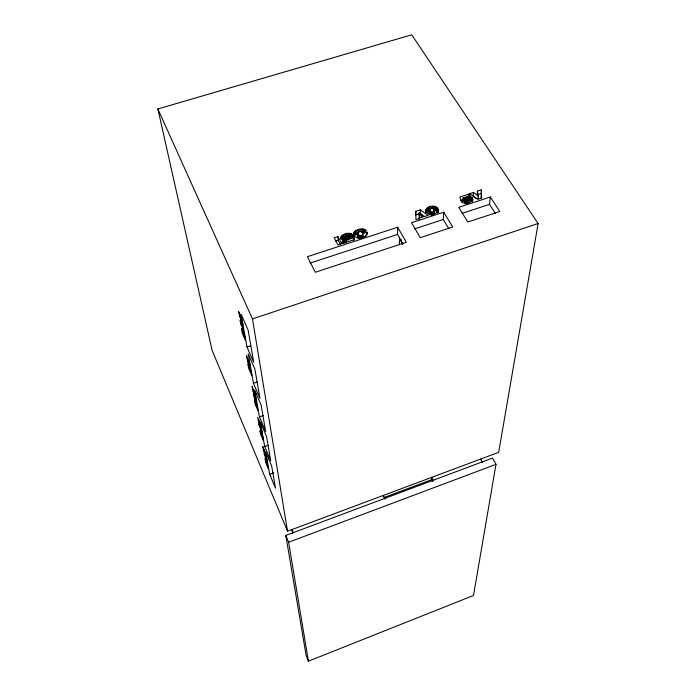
<?xml version="1.0" encoding="UTF-8"?>
<svg xmlns="http://www.w3.org/2000/svg" width="696" height="696" viewBox="0 0 696 696"><rect width="100%" height="100%" fill="white"/><g stroke="black" fill="none" stroke-linecap="round" stroke-linejoin="round"><path stroke-width="1.04" d="M402.932 243.835L397.573 234.456L397.677 227.235L307.406 256.685L315.279 272.275L406.325 242.286L397.677 227.235M399.434 244.809L399.574 237.205M401.113 239.511L401.07 241.677L402.61 244.366M415.816 211.297L415.912 219.588L419.784 218.326L419.705 217.526L428.284 215.551L420.375 209.818L415.816 211.297L415.686 214.951L419.323 213.776M357.648 232.995C357.379 235.84 361.824 236.553 362.86 234.152L362.842 233.56L367.079 232.186C367.375 237.736 356.83 240.198 353.968 235.553C351.985 229.758 363.112 226.818 366.322 230.863L362.129 232.229C358.44 229.028 355.56 235.413 358.318 238.302L358.205 234.691M357.744 237.005L358.109 235.918M419.262 212.698L419.392 219.179L419.262 212.698L421.837 214.777L421.724 217.517M420.375 209.818L420.227 213.481L424.603 216.656M425.769 212.489C424.238 204.363 440.994 203.806 438.054 212.811M426.239 209.026L426.065 212.68L429.684 210.401M426.639 212.019L426.805 208.356M427.431 211.41L427.605 207.747M352.524 237.249C353.516 230.237 339.944 233.656 340.996 238.78L344.972 237.466L345.077 236.588C355.038 233.691 339.074 239.546 342.65 243.53M428.449 210.879L428.623 207.217M429.824 209.157L429.658 214.646C426.726 210.34 432.338 205.337 434.478 210.383C434.382 213.246 429.293 212.619 429.536 209.827M438.219 210.07C437.645 213.803 432.494 214.612 429.397 214.29L429.867 206.738M429.937 215.029L430.119 211.375M430.302 214.429L430.441 211.688M430.676 214.681L430.815 211.941M431.033 209.131L431.181 206.381M431.094 214.873L431.233 212.123M431.537 214.986L431.685 212.236M431.999 215.02L432.146 212.271M432.312 208.026L432.407 206.19M432.477 214.977L432.625 212.228M432.964 214.855L433.112 212.106M433.347 209.835L433.547 206.164M433.417 214.664L433.565 211.923M433.782 214.438L433.93 211.697M434.173 209.583L434.278 214.037M434.052 214.168L434.608 206.303M434.287 214.411L434.478 210.383M438.071 209.27L437.854 212.933L435.357 210.27L435.565 206.608M436.183 210.731L436.392 207.06M436.879 211.34L437.097 207.678M437.453 212.106L437.671 208.443M438.019 212.663L438.132 210.827M448.85 228.697L443.256 219.501L443.735 212.21L411.519 222.72L420.28 237.693L452.765 226.983L443.735 212.21M432.425 481.554L431.494 479.744L431.677 477.317L433.538 480.953M462.831 200.674L463.075 197.916L470.157 195.611L469.139 194.01L459.786 197.046L461.257 201.118L467.164 198.986L468.73 199.361L467.338 200.718L464.998 200.709L461.265 201.927C472.018 208.2 478.909 191.531 463.362 198.708L463.197 200.552M464.249 200.866L464.493 198.108M464.754 203.467L464.998 200.709M465.093 203.702L465.337 200.944M465.685 200.317L465.928 197.56M465.58 203.771L465.833 201.014M466.25 203.702L466.494 200.944M466.946 199.056L467.112 197.22M467.094 203.476L467.338 200.718M467.947 199.761L468.199 196.994M467.869 203.162L468.121 200.404M468.051 202.745L468.391 199.065M468.391 203.041L468.73 199.361M468.887 196.777L469.139 194.01M468.565 202.484L469.182 196.898M472.018 197.69L471.671 201.379L469.722 200.596L470.061 196.916M470.487 200.735L470.835 197.055M471.14 200.996L471.488 197.316M472.079 201.875L472.436 198.186M472.532 200.631L472.706 198.786M472.575 201.214L472.749 199.369M477.152 193.888L477.43 191.122L481.354 189.843L481.562 197.995L477.882 199.195L469.513 193.688L473.48 192.4L473.123 196.089L476.342 198.699M478.039 199.091L478.326 196.324L477.43 191.122M481.093 198.63L481.354 189.843M495.343 213.376L489.514 204.346L490.367 197.003L458.69 207.338L467.842 222.015L499.78 211.497L490.367 197.003M425.9 209.748L426.909 212.906L429.397 214.29M352.454 235.439L351.515 236.962L346.103 240.233L346.216 242.93M495.996 464.336L473.506 595.471L308.424 661.2L306.118 655.432L285.786 535.424L492.516 458.046L495.996 464.336L288.623 542.245L308.424 661.2M538.13 223.52L498.675 452.339L287.544 531.222L212.097 350.314L157.87 108.968L411.719 34.8L538.13 223.52L252.474 318.925L287.544 531.222M353.768 236.596L355.786 234.482L358.414 233.351M345.616 237.884L345.773 241.486L343.38 243.339L343.215 239.737M429.919 212.541L429.354 213.855M384.314 497.388L431.494 479.744M269.674 474.315L265.646 451.73L271.631 465.859L275.486 488.14L269.674 474.315L273.667 472.871M264.724 446.562L260.33 421.941L266.542 436.453L270.744 460.761L264.724 446.562L268.43 445.24M260 431.05C259.947 427.083 263.767 439.62 263.358 440.577L260.513 433.878L260 431.05L261.679 430.459M259.434 416.913L254.64 390.03L261.087 404.924L265.681 431.494L259.434 416.913L263.305 415.555M254.388 394.31L252.909 389.125L253.927 393.684L252.935 390.908L252.074 386.332L254.692 394.327L253.979 390.352L254.727 392.083L255.806 398.147L254.388 394.31L256.18 393.684M253.44 383.322L248.167 353.733L254.875 369.045L259.939 398.303L253.44 383.322L257.503 381.921M248.037 364.843C247.68 359.51 252.387 374.5 251.726 375.301L248.655 368.245L248.037 364.843L249.89 364.217M246.958 346.956L241.129 314.288L248.115 330.008L253.718 362.338L246.958 346.956L250.795 345.651M241.66 329.617C241.147 323.518 246.288 339.839 245.523 340.579L242.33 333.34L241.66 329.617L243.591 328.973M241.077 324.728L243.574 329.713L240.068 320.551L241.077 324.728L243.035 324.075M310.094 263.105L397.573 234.456M414.39 228.949L443.256 219.501M462.144 213.315L489.514 204.346M419.531 215.525L421.837 214.777M346.103 240.233L353.69 237.762L354.655 239.546L343.015 243.339L342.571 241.73M366.305 236.075L362.929 237.171L362.955 237.762L362.842 233.56M337.917 236.562L334.219 237.762L338.03 244.966L341.745 243.757L337.917 236.562L338.108 240.172L340.492 244.653M478.039 194.497L480.971 193.54M335.35 241.068L338.108 240.172M460.413 200.431L463.205 199.517M347.983 237.127L350.001 236.979L351.976 237.719M467.86 200.683L469.722 200.596M363.399 232.69L362.32 232.621L362.233 229.001M434.408 209.975L435.357 210.27M473.48 192.4L478.326 196.324M480.649 459.012L482.598 462.579M385.088 499.093L383.313 495.387L383.313 496.97M157.87 108.968L252.474 318.925M293.173 532.397L291.963 529.517L292.633 533.78M285.786 535.424L288.623 542.245M463.075 197.916L463.362 198.708M341.405 236.24L341.536 238.937M340.979 236.823L341.066 238.624M340.77 237.449L340.857 239.25M342.815 240.364L342.937 243.061M342.606 241.016L342.693 242.817M342.04 235.683L342.215 239.285L343.067 238.754L342.893 235.152M343.972 234.656L344.137 238.258M343.807 239.12L343.981 242.721M345.26 234.187L345.416 237.797M344.616 238.502L344.772 242.104M346.617 233.786L346.73 236.492M346.86 237.223L346.973 239.92M348.365 235.909L348.47 238.85M348.104 236.44L348.252 240.05M347.835 233.517L347.948 236.222M347.6 236.805L347.713 239.502M349.862 233.369L350.001 236.979M348.913 233.377L349.061 236.988M351.323 233.734L351.454 237.345M350.662 233.482L350.801 237.092M352.394 235.03L352.463 236.84M352.22 234.613L352.315 237.319M351.837 234.108L351.941 236.814M354.055 232.22L354.177 235.831M353.968 235.553L354.038 237.362M353.638 232.986L353.733 235.692M353.49 233.786L353.551 235.596M353.69 237.762L353.785 240.468M355.673 230.863L355.786 234.482M354.734 231.516L354.856 235.126M356.865 230.272L356.97 233.891M358.91 235.309L358.988 238.015M358.31 229.732L358.388 232.447M358.536 235.039L358.64 238.65M358.005 232.307L358.04 237.875M357.77 232.638L357.84 237.423M360.302 235.613L360.371 238.319M359.728 229.332L359.806 232.046M359.797 235.596L359.875 238.302M359.336 235.492L359.414 238.197M361.415 235.396L361.485 238.102M361.033 229.088L361.102 231.803M360.841 235.544L360.885 237.345M362.625 234.656L362.694 237.362M362.146 235.074L362.207 237.78M364.278 229.297L364.339 232.012M363.312 229.071L363.382 231.785M365.095 229.671L365.139 231.472M367.079 232.186L367.131 234.9M260.095 424.569L260.913 427.483L259.982 422.663L257.694 417.391L258.721 422.542L259.121 423.594L258.433 420.114L260.095 424.569M263.932 449.398L264.384 452L262.818 446.388L263.601 450.703L265.211 454.749L264.854 452.035L266.15 456.715L263.975 449.312M242.425 330.965L244.27 336.412L242.425 330.965M248.785 366.2L250.543 371.386L248.829 366.174M254.501 399.826L255.18 404.263L258.129 411.127L256.798 404.898L254.501 399.826M255.345 402.54L257.015 407.447L255.345 402.54M246.532 355.691L247.689 361.389L248.498 363.538L247.402 358.631L250.438 368.106L249.264 361.529L248.489 359.754L249.264 364.069L246.532 355.691M260.704 432.407L262.296 437.097L260.704 432.407M265.089 458.507L265.646 462.196L268.386 468.712L267.229 463.379L265.176 458.499M265.855 460.952L267.377 465.424L265.898 460.961M240.851 316.149L238.371 311.199L242.182 323.562L240.851 316.149M240.651 317.576L239.476 314.923L241.042 319.734L240.651 317.576M256.224 400.47L253.318 393.719L254.197 397.285L256.528 402.157L256.224 400.47M261.609 430.789L258.808 424.221L261.887 432.346L261.609 430.789M266.785 459.743L264.08 453.34L267.038 461.161L266.785 459.743"/></g></svg>
